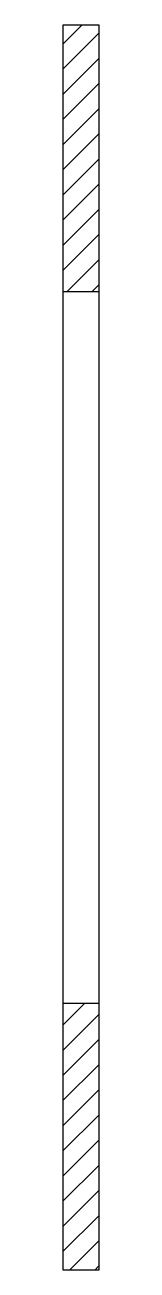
# Model space of a CAD drawing. Extents: x 45.3 to 104.3, y 37.3 to 97.5.
# Drawn here: x 103.34 to 104.34, y 62.52 to 97.52 of the extents above.
import ezdxf

# ---------------------------------------------------------------- set-up
doc = ezdxf.new("R2010")
doc.units = 0
doc.layers.get('0').update_dxf_attribs({"linetype": 'CONTINUOUS'})

msp = doc.modelspace()

# ---------------------------------------------------------------- linework, layer by layer
at = {"color": 7, "linetype": 'CONTINUOUS'}
for p, q in [((103.342, 97.522), (104.342, 97.522)), ((103.342, 62.522), (103.342, 97.522)), ((103.342, 97.522), (104.342, 97.522)), ((103.342, 90.022), (103.342, 97.522)), ((104.342, 97.522), (104.342, 62.522)), ((104.342, 97.522), (104.342, 90.022)), ((104.342, 90.022), (103.342, 90.022)), ((103.342, 70.022), (104.342, 70.022)), ((103.342, 62.522), (103.342, 70.022)), ((104.342, 70.022), (104.342, 62.522)), ((104.342, 62.522), (103.342, 62.522)), ((104.342, 62.522), (103.342, 62.522))]:
    msp.add_line(p, q, dxfattribs=at)
at = {"color": 3, "linetype": 'CONTINUOUS'}
for p, q in [((103.342, 96.992), (103.871, 97.522)), ((103.342, 96.285), (104.342, 97.285)), ((103.342, 95.578), (104.342, 96.578)), ((103.342, 94.871), (104.342, 95.871)), ((103.342, 94.164), (104.342, 95.164)), ((103.342, 93.457), (104.342, 94.457)), ((103.342, 92.75), (104.342, 93.75)), ((103.342, 92.043), (104.342, 93.043)), ((103.342, 91.335), (104.342, 92.335)), ((103.342, 90.628), (104.342, 91.628)), ((103.442, 90.022), (104.342, 90.921)), ((104.149, 90.022), (104.342, 90.214)), ((103.342, 69.415), (103.948, 70.022)), ((103.342, 68.708), (104.342, 69.708)), ((103.342, 68.001), (104.342, 69.001)), ((103.342, 67.294), (104.342, 68.294)), ((103.342, 66.587), (104.342, 67.587)), ((103.342, 65.88), (104.342, 66.88)), ((103.342, 65.172), (104.342, 66.172)), ((103.342, 64.465), (104.342, 65.465)), ((103.342, 63.758), (104.342, 64.758)), ((103.342, 63.051), (104.342, 64.051)), ((103.519, 62.522), (104.342, 63.344)), ((104.227, 62.522), (104.342, 62.637))]:
    msp.add_line(p, q, dxfattribs=at)

doc.saveas('drawing.dxf')
